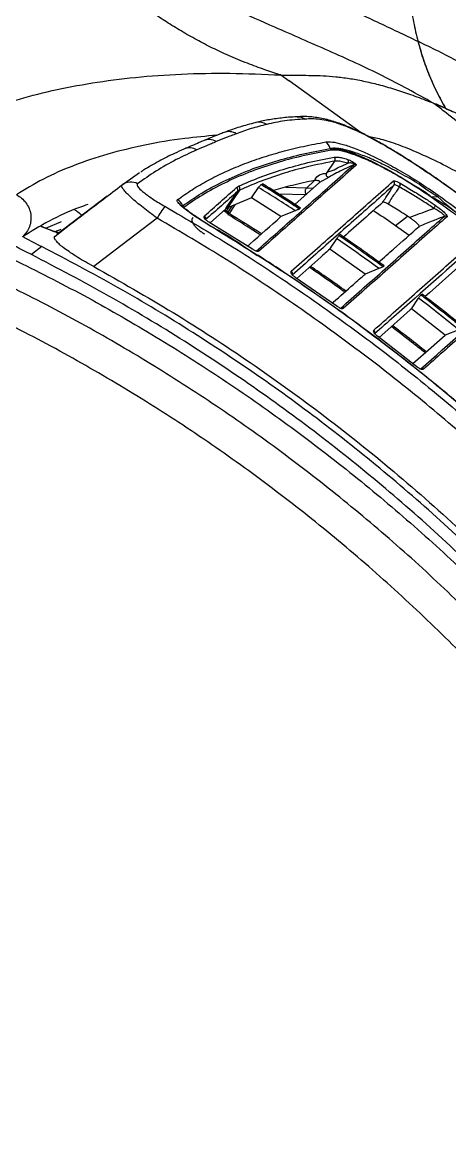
# Model space of a CAD drawing. Extents: x 939 to 1039, y 781 to 934.
# Drawn here: x 951.31 to 955.91, y 817.31 to 829.44 of the extents above; entities that cross this region are included whole.
import ezdxf

# ---------------------------------------------------------------- set-up
doc = ezdxf.new("R2010")
doc.units = 0
doc.header["$MEASUREMENT"] = 0
doc.layers.add('1', color=4, linetype='Continuous')

# ---------------------------------------------------------------- blocks, each defined once
blk = doc.blocks.new('Envoy')
at = {"layer": '1', "color": 3, "linetype": 'Continuous', "lineweight": 25}
for p, q in [((15.442, 29.703), (15.532, 29.639)), ((16.309, 29.08), (15.532, 29.639)), ((15.171, 29.19), (15.174, 29.19)), ((15.974, 28.91), (15.979, 28.91)), ((15.991, 28.892), (15.986, 28.892)), ((15.932, 28.64), (16.023, 28.774)), ((13.728, 28.517), (13.918, 28.649)), ((15.231, 28.522), (15.245, 28.527)), ((15.245, 28.527), (15.246, 28.527)), ((15.592, 28.307), (15.859, 28.543)), ((15.802, 28.559), (15.72, 28.487)), ((15.961, 28.602), (15.859, 28.543)), ((17.191, 28.533), (17.193, 28.531)), ((13.567, 28.394), (13.025, 27.98)), ((14.963, 28.488), (14.986, 28.503)), ((14.996, 28.46), (14.973, 28.446)), ((15.124, 28.376), (15.201, 28.489)), ((15.707, 28.408), (15.422, 28.416)), ((15.494, 28.491), (15.72, 28.487)), ((15.72, 28.487), (15.79, 28.482)), ((17.063, 28.389), (17.132, 28.391)), ((14.867, 28.269), (14.844, 28.254)), ((14.856, 28.234), (14.883, 28.276)), ((15.124, 28.376), (14.867, 28.269)), ((14.913, 28.288), (14.869, 28.222)), ((14.945, 28.301), (14.883, 28.208)), ((15.442, 28.175), (15.124, 28.376)), ((15.653, 28.267), (15.644, 28.259)), ((14.844, 28.254), (14.678, 28.108)), ((14.849, 28.221), (14.823, 28.236)), ((14.836, 28.247), (14.856, 28.234)), ((14.876, 28.194), (14.875, 28.194)), ((15.596, 28.237), (15.442, 28.175)), ((16.678, 28.08), (16.806, 28.18)), ((12.907, 28.049), (13.074, 28.123)), ((13.006, 27.965), (13.177, 28.096)), ((15.137, 27.823), (14.664, 28.116)), ((16.678, 28.08), (16.825, 27.974)), ((15.969, 27.823), (16.045, 27.936)), ((16.071, 27.972), (16.08, 27.98)), ((12.861, 27.852), (12.751, 27.764)), ((15.172, 27.804), (15.175, 27.805)), ((16.35, 27.554), (15.969, 27.823)), ((16.5, 27.614), (16.35, 27.554)), ((16.556, 27.643), (16.547, 27.635)), ((16.046, 27.207), (15.597, 27.519)), ((16.851, 27.181), (16.927, 27.295)), ((16.953, 27.331), (16.962, 27.339)), ((16.08, 27.187), (16.084, 27.187)), ((17.214, 26.897), (16.851, 27.181)), ((17.36, 26.954), (17.214, 26.897)), ((16.909, 26.554), (16.484, 26.884)), ((16.945, 26.531), (16.947, 26.531))]:
    blk.add_line(p, q, dxfattribs=at)
at = {"layer": '1', "color": 3, "linetype": 'Continuous', "lineweight": 25, "flags": 128}
for points in [[(14.844, 28.254), (14.853, 28.268), (14.973, 28.446)], [(14.996, 28.46), (14.874, 28.28), (14.867, 28.269)], [(14.106, 28.158), (13.638, 27.8), (13.423, 27.635)], [(14.664, 28.115), (14.664, 28.115), (14.664, 28.116), (14.665, 28.116), (14.665, 28.116), (14.664, 28.116), (14.664, 28.116), (14.664, 28.116), (14.664, 28.116)], [(14.704, 28.06), (14.704, 28.06), (14.704, 28.06), (14.704, 28.06), (14.704, 28.06), (14.704, 28.06), (14.704, 28.06), (14.703, 28.059), (14.703, 28.059)], [(15.137, 27.821), (15.137, 27.822), (15.137, 27.822), (15.137, 27.823), (15.137, 27.823), (15.137, 27.823), (15.137, 27.823), (15.137, 27.823), (15.137, 27.823)], [(17.442, 27.705), (17.253, 27.538), (17.045, 27.353), (16.998, 27.311)], [(15.597, 27.518), (15.598, 27.519), (15.598, 27.519), (15.598, 27.519), (15.598, 27.52), (15.598, 27.52), (15.598, 27.52), (15.598, 27.52), (15.597, 27.519)], [(16.046, 27.206), (16.046, 27.206), (16.046, 27.207), (16.046, 27.207), (16.046, 27.207), (16.046, 27.207), (16.046, 27.207), (16.046, 27.207), (16.046, 27.207)], [(16.851, 27.181), (16.836, 27.168), (16.628, 26.983), (16.501, 26.871)], [(16.484, 26.883), (16.484, 26.884), (16.484, 26.884), (16.484, 26.884), (16.484, 26.885), (16.484, 26.885), (16.484, 26.885), (16.484, 26.885), (16.484, 26.884)], [(16.865, 26.588), (17.062, 26.762), (17.214, 26.897)], [(16.909, 26.553), (16.909, 26.553), (16.909, 26.554), (16.909, 26.554), (16.91, 26.554), (16.91, 26.554), (16.909, 26.554), (16.909, 26.554), (16.909, 26.554)]]:
    blk.add_lwpolyline(points, dxfattribs=at)
at = {"layer": '1', "color": 3, "linetype": 'Continuous', "lineweight": 25}
for centre, radius, start, end in [((15.208, 29.044), 0.15, 57.2084, 102.9946), ((14.666, 28.854), 0.152, 58.723, 112.8136), ((14.881, 28.94), 0.152, 58.2175, 110.7474), ((14.456, 28.764), 0.152, 59.0453, 114.0196), ((15.857, 28.882), 0.12, 13.424, 55.3382), ((16.003, 28.917), 0.0305, 193.4059, 235.0756), ((16.008, 28.917), 0.0304, 193.2053, 234.8711), ((15.997, 28.791), 0.0307, 326.6758, 54.8407), ((16.139, 28.77), 0.0316, 325.8286, 44.5687), ((15.954, 28.627), 0.0256, 150.0214, 286.4876), ((16.238, 28.706), 0.0298, 55.8418, 111.5786), ((13.821, 28.394), 0.154, 60.7481, 127.1235), ((16.639, 28.535), 0.03, 326.9487, 55.3109), ((16.688, 28.525), 0.0414, 315.33, 13.4603), ((14.948, 28.462), 0.0301, 326.6652, 59.0284), ((14.97, 28.477), 0.0304, 326.738, 58.0131), ((17.08, 28.379), 0.0189, 149.7909, 162.5316), ((17.064, 28.432), 0.0796, 329.2949, 341.1571), ((14.918, 27.728), 0.918, 142.5328, 152.0467), ((14.266, 28.254), 0.12, 17.7155, 59.7835), ((14.41, 28.3), 0.0306, 197.7039, 239.5078), ((17.01, 28.331), 0.105, 320.4702, 340.2539), ((14.601, 28.156), 0.0301, 326.6742, 59.4458), ((14.925, 28.189), 0.0827, 146.8012, 157.8034), ((14.886, 28.211), 0.02, 146.4131, 219.0225), ((14.892, 28.23), 0.024, 199.8805, 248.0391), ((14.886, 28.211), 0.02, 219.0225, 238.4728), ((14.931, 28.173), 0.0589, 144.5423, 160.0061), ((17.217, 28.15), 0.0298, 52.9463, 111.2195), ((15.189, 27.777), 0.0298, 56.9612, 111.5784), ((15.538, 27.56), 0.03, 326.9638, 56.4156), ((16.098, 27.159), 0.0298, 53.953, 111.2148), ((16.427, 26.926), 0.03, 327.173, 53.4192), ((16.96, 26.503), 0.0299, 50.9728, 110.9494)]:
    blk.add_arc(centre, radius, start, end, dxfattribs=at)
for centre, major_axis, ratio, start_param, end_param in [((4.01, 10.497), (19.37, -8.654), 0.998732, 1.412595, 1.434667), ((3.823, 10.221), (20.371, -5.697), 0.998064, 1.273235, 1.292704), ((4.017, 10.489), (19.46, -8.455), 0.99874, 1.351033, 1.37735), ((3.819, 10.226), (20.347, -5.775), 0.998059, 1.22468, 1.246765), ((4.024, 10.48), (19.549, -8.254), 0.998747, 1.290115, 1.316086), ((3.814, 10.232), (20.323, -5.853), 0.998054, 1.176862, 1.198655)]:
    blk.add_ellipse(centre, major_axis=major_axis, ratio=ratio, start_param=start_param, end_param=end_param, dxfattribs=at)
for points, knots in [([(15.442, 29.703), (15.384, 29.722), (15.262, 29.76), (15.074, 29.83), (14.886, 29.908), (14.704, 29.993), (14.533, 30.082), (14.367, 30.176), (14.209, 30.273), (14.064, 30.371), (13.931, 30.469), (13.81, 30.564), (13.702, 30.656), (13.605, 30.745), (13.494, 30.853), (13.374, 30.982), (13.246, 31.138), (13.132, 31.298), (13.031, 31.462), (12.947, 31.625), (12.88, 31.783), (12.828, 31.936), (12.795, 32.059), (12.775, 32.151), (12.764, 32.212), (12.754, 32.274), (12.746, 32.336), (12.74, 32.399), (12.736, 32.463), (12.733, 32.528), (12.733, 32.572), (12.733, 32.594)], [0, 0, 0, 0, 0.044088, 0.092436, 0.14505, 0.191037, 0.23721, 0.283477, 0.327951, 0.369819, 0.409037, 0.445584, 0.479459, 0.510673, 0.53925, 0.589301, 0.63556, 0.681464, 0.727536, 0.770738, 0.809598, 0.846973, 0.882996, 0.897549, 0.911965, 0.926254, 0.940421, 0.955189, 0.96987, 0.98484, 1, 1, 1, 1]), ([(13.652, 31.958), (13.723, 31.897), (13.865, 31.775), (14.1, 31.597), (14.347, 31.424), (14.605, 31.256), (14.875, 31.092), (15.202, 30.906), (15.588, 30.702), (16.032, 30.485), (16.479, 30.277), (16.773, 30.137), (16.919, 30.067)], [0, 0, 0, 0, 0.082787, 0.165188, 0.247754, 0.329571, 0.412269, 0.496236, 0.621823, 0.748017, 0.874644, 1, 1, 1, 1]), ([(21.165, 30.269), (21.004, 30.286), (20.681, 30.319), (20.2, 30.382), (19.718, 30.454), (19.24, 30.536), (18.769, 30.628), (18.304, 30.733), (17.846, 30.851), (17.395, 30.984), (16.954, 31.135), (16.523, 31.304), (16.096, 31.497), (15.82, 31.644), (15.679, 31.72)], [0, 0, 0, 0, 0.084895, 0.170029, 0.254724, 0.340698, 0.424398, 0.506838, 0.59073, 0.672748, 0.753936, 0.835594, 0.915855, 1, 1, 1, 1]), ([(17.086, 29.399), (16.905, 29.5), (16.54, 29.702), (15.961, 29.963), (15.426, 30.196), (14.946, 30.408), (14.526, 30.604), (14.12, 30.805), (13.871, 30.948), (13.747, 31.019)], [0, 0, 0, 0, 0.167414, 0.336463, 0.504186, 0.629479, 0.752841, 0.876156, 1, 1, 1, 1]), ([(16.832, 30.61), (16.838, 30.534), (16.852, 30.378), (16.894, 30.162), (16.95, 29.949), (17.023, 29.741), (17.112, 29.536), (17.181, 29.409), (17.217, 29.344)], [0, 0, 0, 0, 0.138978, 0.288205, 0.448396, 0.620128, 0.803868, 1, 1, 1, 1]), ([(16.832, 30.61), (16.981, 30.552), (17.278, 30.437), (17.72, 30.273), (18.153, 30.109), (18.576, 29.944), (18.992, 29.776), (19.261, 29.65), (19.395, 29.587)], [0, 0, 0, 0, 0.172993, 0.344746, 0.5109, 0.676207, 0.838707, 1, 1, 1, 1]), ([(16.919, 30.067), (16.937, 30.004), (16.974, 29.874), (17.043, 29.693), (17.124, 29.514), (17.186, 29.402), (17.217, 29.344)], [0, 0, 0, 0, 0.22814, 0.470551, 0.727707, 1, 1, 1, 1]), ([(17.782, 29.605), (17.642, 29.687), (17.362, 29.851), (17.067, 29.995), (16.919, 30.067)], [0, 0, 0, 0, 0.499937, 1, 1, 1, 1]), ([(11.319, 28.81), (11.404, 28.871), (11.573, 28.994), (11.868, 29.159), (12.2, 29.305), (12.567, 29.432), (12.969, 29.538), (13.403, 29.621), (13.869, 29.682), (14.365, 29.717), (14.887, 29.727), (15.257, 29.711), (15.442, 29.703)], [0, 0, 0, 0, 0.099014, 0.19849, 0.298093, 0.397836, 0.497718, 0.597778, 0.69801, 0.798535, 0.89918, 1, 1, 1, 1]), ([(15.442, 29.703), (15.476, 29.702), (15.542, 29.699), (15.652, 29.7), (15.769, 29.699), (15.894, 29.696), (16.029, 29.686), (16.175, 29.668), (16.329, 29.64), (16.494, 29.601), (16.665, 29.552), (16.843, 29.493), (17.026, 29.425), (17.153, 29.371), (17.217, 29.344)], [0, 0, 0, 0, 0.098579, 0.191714, 0.280506, 0.366887, 0.450276, 0.530464, 0.609542, 0.68737, 0.765602, 0.841169, 0.919177, 1, 1, 1, 1]), ([(17.217, 29.344), (17.195, 29.354), (17.151, 29.373), (17.108, 29.391), (17.086, 29.399)], [0, 0, 0, 0, 0.5070534, 1, 1, 1, 1]), ([(17.228, 29.291), (17.205, 29.309), (17.158, 29.345), (17.111, 29.381), (17.086, 29.399)], [0, 0, 0, 0, 0.482477, 1, 1, 1, 1]), ([(15.616, 29.251), (15.585, 29.25), (15.5, 29.246), (15.373, 29.23), (15.256, 29.21), (15.194, 29.195), (15.174, 29.19)], [0, 0, 0, 0, 0.192968, 0.520254, 0.847836, 1, 1, 1, 1]), ([(15.616, 29.252), (15.617, 29.252), (15.632, 29.255), (15.664, 29.248), (15.691, 29.234), (15.704, 29.227)], [0, 0, 0, 0, 0.014435, 0.507232, 1, 1, 1, 1]), ([(17.193, 28.535), (17.188, 28.538), (17.124, 28.584), (17.01, 28.661), (16.857, 28.762), (16.727, 28.845), (16.609, 28.916), (16.503, 28.978), (16.405, 29.031), (16.315, 29.078), (16.228, 29.118), (16.147, 29.153), (16.068, 29.183), (15.993, 29.208), (15.918, 29.227), (15.845, 29.242), (15.773, 29.251), (15.703, 29.255), (15.649, 29.254), (15.623, 29.252), (15.616, 29.252)], [0, 0, 0, 0, 0.006725, 0.099692, 0.173148, 0.23826, 0.296941, 0.350907, 0.401507, 0.449902, 0.496315, 0.546362, 0.59494, 0.64695, 0.702337, 0.762005, 0.826664, 0.896741, 0.972314, 1, 1, 1, 1]), ([(17.217, 29.344), (17.243, 29.333), (17.297, 29.309), (17.379, 29.271), (17.456, 29.235), (17.535, 29.196), (17.614, 29.156), (17.703, 29.109), (17.802, 29.056), (17.914, 28.993), (18.039, 28.919), (18.165, 28.842), (18.292, 28.761), (18.376, 28.705), (18.417, 28.677)], [0, 0, 0, 0, 0.062373, 0.134946, 0.202509, 0.251477, 0.328997, 0.398758, 0.470596, 0.574313, 0.676942, 0.784676, 0.893111, 1, 1, 1, 1]), ([(17.217, 29.344), (17.309, 29.303), (17.499, 29.217), (17.795, 29.062), (18.105, 28.883), (18.311, 28.747), (18.417, 28.677)], [0, 0, 0, 0, 0.225509, 0.470572, 0.728507, 1, 1, 1, 1]), ([(18.046, 28.634), (17.999, 28.67), (17.903, 28.743), (17.766, 28.854), (17.613, 28.979), (17.437, 29.126), (17.3, 29.234), (17.228, 29.291)], [0, 0, 0, 0, 0.167426, 0.340215, 0.499924, 0.732384, 1, 1, 1, 1]), ([(15.171, 29.189), (15.14, 29.181), (15.055, 29.16), (14.938, 29.123), (14.859, 29.094), (14.83, 29.083)], [0, 0, 0, 0, 0.258584, 0.723302, 1, 1, 1, 1]), ([(15.289, 29.17), (15.232, 29.155), (15.146, 29.133), (15.038, 29.098), (14.987, 29.079), (14.961, 29.069)], [0, 0, 0, 0, 0.499924, 0.749953, 1, 1, 1, 1]), ([(15.704, 29.227), (15.629, 29.222), (15.479, 29.212), (15.352, 29.184), (15.289, 29.17)], [0, 0, 0, 0, 0.499619, 1, 1, 1, 1]), ([(17.193, 28.531), (17.11, 28.589), (16.977, 28.681), (16.791, 28.802), (16.638, 28.897), (16.482, 28.987), (16.329, 29.068), (16.185, 29.134), (16.061, 29.179), (15.953, 29.209), (15.859, 29.225), (15.776, 29.23), (15.728, 29.228), (15.704, 29.227)], [0, 0, 0, 0, 0.1297427, 0.2089512, 0.2882443, 0.3672116, 0.4531469, 0.5389741, 0.6237845, 0.708751, 0.8056077, 0.9028051, 1, 1, 1, 1]), ([(14.752, 29.053), (14.635, 29.042), (14.363, 29.018), (13.97, 28.95), (13.569, 28.853), (13.204, 28.73), (12.871, 28.584), (12.683, 28.468), (12.588, 28.41)], [0, 0, 0, 0, 0.128811, 0.301168, 0.474495, 0.648763, 0.823961, 1, 1, 1, 1]), ([(14.607, 28.994), (14.592, 28.987), (14.521, 28.957), (14.451, 28.927), (14.396, 28.903)], [0, 0, 0, 0, 0.218787, 1, 1, 1, 1]), ([(14.827, 29.082), (14.811, 29.076), (14.737, 29.048), (14.664, 29.017), (14.608, 28.994)], [0, 0, 0, 0, 0.218904, 1, 1, 1, 1]), ([(14.961, 29.069), (14.942, 29.062), (14.906, 29.048), (14.834, 29.02), (14.781, 28.998), (14.745, 28.984)], [0, 0, 0, 0, 0.250889, 0.501778, 1, 1, 1, 1]), ([(18.179, 28.106), (18.092, 28.172), (17.917, 28.305), (17.649, 28.481), (17.384, 28.636), (17.129, 28.769), (16.891, 28.878), (16.714, 28.948), (16.588, 28.99), (16.503, 29.014), (16.439, 29.029), (16.409, 29.033), (16.399, 29.034)], [0, 0, 0, 0, 0.129091, 0.258359, 0.38771, 0.517048, 0.646276, 0.775336, 0.839867, 0.904367, 0.968866, 1, 1, 1, 1]), ([(14.534, 28.894), (14.459, 28.86), (14.304, 28.789), (14.09, 28.667), (13.961, 28.575), (13.896, 28.529)], [0, 0, 0, 0, 0.318242, 0.659059, 1, 1, 1, 1]), ([(14.395, 28.901), (14.361, 28.887), (14.27, 28.847), (14.123, 28.771), (14.002, 28.704), (13.94, 28.663), (13.929, 28.656)], [0, 0, 0, 0, 0.207156, 0.556356, 0.925374, 1, 1, 1, 1]), ([(14.327, 28.358), (14.378, 28.394), (14.481, 28.467), (14.651, 28.565), (14.833, 28.656), (15.027, 28.738), (15.234, 28.813), (15.452, 28.878), (15.682, 28.935), (15.844, 28.965), (15.925, 28.98)], [0, 0, 0, 0, 0.124681, 0.249363, 0.374172, 0.498981, 0.624156, 0.749362, 0.874666, 1, 1, 1, 1]), ([(14.381, 28.291), (14.446, 28.336), (14.582, 28.431), (14.816, 28.556), (15.01, 28.641), (15.208, 28.717), (15.405, 28.781), (15.681, 28.855), (15.876, 28.891), (15.974, 28.91)], [0, 0, 0, 0, 0.1583141, 0.3285963, 0.4988786, 0.5385156, 0.6970701, 0.848535, 1, 1, 1, 1]), ([(15.986, 28.892), (15.889, 28.873), (15.694, 28.837), (15.418, 28.764), (15.221, 28.699), (15.023, 28.624), (14.829, 28.539), (14.596, 28.414), (14.46, 28.319), (14.394, 28.274)], [0, 0, 0, 0, 0.151465, 0.302931, 0.461485, 0.501122, 0.671404, 0.841686, 1, 1, 1, 1]), ([(14.745, 28.984), (14.728, 28.976), (14.692, 28.961), (14.622, 28.931), (14.569, 28.909), (14.534, 28.894)], [0, 0, 0, 0, 0.2502112, 0.5004219, 1, 1, 1, 1]), ([(15.925, 28.98), (15.948, 28.982), (15.993, 28.984), (16.096, 28.961), (16.223, 28.919), (16.373, 28.857), (16.542, 28.774), (16.731, 28.67), (16.932, 28.548), (17.07, 28.453), (17.139, 28.406)], [0, 0, 0, 0, 0.118831, 0.237689, 0.357245, 0.476833, 0.603394, 0.729974, 0.864991, 1, 1, 1, 1]), ([(17.132, 28.391), (17.132, 28.391), (17.06, 28.428), (16.934, 28.53), (16.736, 28.639), (16.555, 28.735), (16.393, 28.809), (16.252, 28.863), (16.135, 28.898), (16.041, 28.915), (15.999, 28.912), (15.979, 28.91)], [0, 0, 0, 0, 0.000001, 0.138143, 0.276295, 0.404752, 0.533195, 0.653336, 0.773451, 0.886736, 1, 1, 1, 1]), ([(15.979, 28.91), (15.994, 28.911), (16.026, 28.912), (16.103, 28.898), (16.21, 28.865), (16.353, 28.806), (16.515, 28.726), (16.693, 28.63), (16.873, 28.511), (17.01, 28.442), (17.063, 28.389), (17.063, 28.389)], [0, 0, 0, 0, 0.093755, 0.187518, 0.321528, 0.455572, 0.591796, 0.728042, 0.864019, 0.999998, 1, 1, 1, 1]), ([(17.062, 28.385), (17, 28.427), (16.877, 28.51), (16.694, 28.621), (16.519, 28.717), (16.358, 28.794), (16.218, 28.85), (16.113, 28.882), (16.037, 28.895), (16.006, 28.893), (15.991, 28.892)], [0, 0, 0, 0, 0.136438, 0.272874, 0.409244, 0.545593, 0.679397, 0.813169, 0.906587, 1, 1, 1, 1]), ([(14.986, 28.503), (15.062, 28.536), (15.215, 28.602), (15.465, 28.686), (15.73, 28.76), (15.92, 28.797), (16.015, 28.816)], [0, 0, 0, 0, 0.249775, 0.499641, 0.749776, 1, 1, 1, 1]), ([(16.023, 28.774), (16.023, 28.774), (16.023, 28.774), (15.694, 28.709), (15.485, 28.646), (15.221, 28.559), (15.071, 28.493), (14.996, 28.46)], [0, 0, 0, 0, 0.000001, 0.250135, 0.500357, 0.750134, 1, 1, 1, 1]), ([(15.932, 28.64), (15.932, 28.64), (15.932, 28.66), (15.997, 28.666), (16.07, 28.711), (16.133, 28.738), (16.165, 28.752)], [0, 0, 0, 0, 0.000007, 0.34952, 0.671066, 1, 1, 1, 1]), ([(16.015, 28.816), (16.028, 28.817), (16.052, 28.819), (16.102, 28.81), (16.141, 28.798), (16.161, 28.792)], [0, 0, 0, 0, 0.37535, 0.685254, 1, 1, 1, 1]), ([(16.165, 28.752), (16.12, 28.762), (16.049, 28.779), (16.061, 28.774), (16.023, 28.774), (16.023, 28.774)], [0, 0, 0, 0, 0.62434, 0.999992, 1, 1, 1, 1]), ([(16.161, 28.792), (16.171, 28.788), (16.185, 28.783), (16.209, 28.77), (16.225, 28.761), (16.238, 28.752), (16.247, 28.745), (16.253, 28.739), (16.257, 28.733), (16.256, 28.731), (16.255, 28.73)], [0, 0, 0, 0, 0.295462, 0.438959, 0.553691, 0.635603, 0.718038, 0.78939, 0.880632, 1, 1, 1, 1]), ([(16.227, 28.733), (16.229, 28.735), (16.233, 28.737), (16.234, 28.74), (16.233, 28.742), (16.232, 28.744), (16.23, 28.746), (16.226, 28.748), (16.219, 28.75), (16.207, 28.752), (16.192, 28.754), (16.177, 28.753), (16.168, 28.752), (16.165, 28.752)], [0, 0, 0, 0, 0.123375, 0.20186, 0.231767, 0.252442, 0.279117, 0.308668, 0.374753, 0.486701, 0.645365, 0.867184, 1, 1, 1, 1]), ([(15.178, 27.805), (15.314, 27.925), (15.587, 28.167), (15.937, 28.476), (16.15, 28.665), (16.227, 28.733)], [0, 0, 0, 0, 0.388899, 0.777798, 1, 1, 1, 1]), ([(16.255, 28.73), (16.178, 28.662), (15.964, 28.473), (15.614, 28.164), (15.341, 27.923), (15.205, 27.802)], [0, 0, 0, 0, 0.2222025, 0.6111011, 1, 1, 1, 1]), ([(15.803, 28.564), (15.825, 28.602), (15.847, 28.64), (15.932, 28.64), (15.932, 28.64)], [0, 0, 0, 0, 0.999991, 1, 1, 1, 1]), ([(16.227, 28.733), (16.216, 28.728), (16.173, 28.708), (16.102, 28.675), (16.018, 28.634), (15.98, 28.613), (15.961, 28.602)], [0, 0, 0, 0, 0.104068, 0.395087, 0.69151, 1, 1, 1, 1]), ([(13.177, 28.096), (13.227, 28.134), (13.411, 28.275), (13.595, 28.415), (13.728, 28.517)], [0, 0, 0, 0, 0.275224, 1, 1, 1, 1]), ([(14.106, 28.158), (14.08, 28.177), (14.028, 28.215), (13.954, 28.273), (13.886, 28.328), (13.828, 28.379), (13.782, 28.423), (13.749, 28.459), (13.73, 28.486), (13.721, 28.507), (13.725, 28.514), (13.728, 28.517)], [0, 0, 0, 0, 0.1160619, 0.2320954, 0.3504471, 0.4687636, 0.5792255, 0.6896698, 0.791123, 0.8925791, 1, 1, 1, 1]), ([(13.896, 28.529), (13.894, 28.525), (13.886, 28.516), (13.904, 28.485), (13.954, 28.44), (14.014, 28.396), (14.085, 28.347), (14.147, 28.311), (14.189, 28.286)], [0, 0, 0, 0, 0.1065458, 0.3061187, 0.5243157, 0.6435156, 0.7627938, 1, 1, 1, 1]), ([(15.201, 28.489), (15.204, 28.492), (15.209, 28.5), (15.217, 28.51), (15.224, 28.517), (15.228, 28.521), (15.23, 28.522), (15.231, 28.522)], [0, 0, 0, 0, 0.2236305, 0.4472214, 0.6716181, 0.8968168, 1, 1, 1, 1]), ([(15.231, 28.522), (15.253, 28.508), (15.366, 28.438), (15.504, 28.35), (15.618, 28.275), (15.644, 28.259)], [0, 0, 0, 0, 0.163026, 0.815148, 1, 1, 1, 1]), ([(15.656, 28.266), (15.622, 28.288), (15.485, 28.377), (15.347, 28.464), (15.243, 28.529)], [0, 0, 0, 0, 0.249978, 1, 1, 1, 1]), ([(15.653, 28.267), (15.631, 28.281), (15.519, 28.354), (15.383, 28.441), (15.269, 28.513), (15.245, 28.527)], [0, 0, 0, 0, 0.1649732, 0.8248752, 1, 1, 1, 1]), ([(15.803, 28.564), (15.723, 28.548), (15.57, 28.516), (15.429, 28.474), (15.361, 28.455)], [0, 0, 0, 0, 0.520435, 1, 1, 1, 1]), ([(15.554, 27.585), (15.63, 27.652), (15.852, 27.848), (16.22, 28.173), (16.511, 28.431), (16.656, 28.559)], [0, 0, 0, 0, 0.2060804, 0.6030403, 1, 1, 1, 1]), ([(16.664, 28.518), (16.519, 28.389), (16.228, 28.132), (15.861, 27.807), (15.639, 27.611), (15.563, 27.543)], [0, 0, 0, 0, 0.39696, 0.79392, 1, 1, 1, 1]), ([(15.859, 28.543), (15.86, 28.544), (15.863, 28.547), (15.862, 28.551), (15.86, 28.554), (15.858, 28.555), (15.857, 28.556), (15.855, 28.557), (15.853, 28.559), (15.849, 28.561), (15.837, 28.564), (15.821, 28.567), (15.81, 28.565), (15.803, 28.564)], [0, 0, 0, 0, 0.18101, 0.249839, 0.276921, 0.288272, 0.29973, 0.309846, 0.320908, 0.339524, 0.394755, 0.621263, 1, 1, 1, 1]), ([(16.541, 28.329), (16.563, 28.363), (16.604, 28.426), (16.645, 28.488), (16.664, 28.518)], [0, 0, 0, 0, 0.524507, 1, 1, 1, 1]), ([(16.656, 28.559), (16.659, 28.56), (16.666, 28.562), (16.69, 28.554), (16.713, 28.543), (16.726, 28.535), (16.728, 28.534)], [0, 0, 0, 0, 0.31783, 0.635798, 0.952767, 1, 1, 1, 1]), ([(16.717, 28.496), (16.716, 28.497), (16.706, 28.503), (16.689, 28.512), (16.671, 28.519), (16.666, 28.519), (16.664, 28.518)], [0, 0, 0, 0, 0.047057, 0.363374, 0.681536, 1, 1, 1, 1]), ([(16.728, 28.534), (16.775, 28.507), (16.867, 28.454), (16.996, 28.372), (17.076, 28.318), (17.109, 28.295)], [0, 0, 0, 0, 0.379401, 0.741939, 1, 1, 1, 1]), ([(24.413, 19.656), (24.396, 19.697), (24.313, 19.894), (24.154, 20.241), (23.935, 20.697), (23.705, 21.148), (23.465, 21.591), (23.216, 22.026), (22.956, 22.455), (22.686, 22.878), (22.405, 23.295), (22.115, 23.704), (21.815, 24.107), (21.505, 24.502), (21.186, 24.889), (20.859, 25.267), (20.524, 25.636), (20.179, 25.999), (19.823, 26.354), (19.459, 26.702), (19.086, 27.041), (18.704, 27.372), (18.314, 27.694), (17.916, 28.006), (17.543, 28.287), (17.298, 28.459), (17.192, 28.534)], [0, 0, 0, 0, 0.011492, 0.055198, 0.098926, 0.142568, 0.186041, 0.229271, 0.272437, 0.315786, 0.359065, 0.402315, 0.445576, 0.488875, 0.532234, 0.575133, 0.618127, 0.661297, 0.704618, 0.748067, 0.791615, 0.835235, 0.878898, 0.922576, 0.966231, 1, 1, 1, 1]), ([(24.411, 19.657), (24.297, 19.915), (24.068, 20.431), (23.685, 21.187), (23.275, 21.928), (22.829, 22.658), (22.35, 23.377), (21.835, 24.082), (21.292, 24.765), (20.741, 25.401), (20.186, 25.993), (19.631, 26.542), (19.054, 27.072), (18.454, 27.581), (17.835, 28.072), (17.407, 28.378), (17.193, 28.531)], [0, 0, 0, 0, 0.073061, 0.146185, 0.219308, 0.292368, 0.367557, 0.442815, 0.518073, 0.593262, 0.660587, 0.727938, 0.795264, 0.863501, 0.931763, 1, 1, 1, 1]), ([(12.588, 28.41), (12.608, 28.399), (12.647, 28.376), (12.694, 28.325), (12.727, 28.265), (12.745, 28.199), (12.747, 28.131), (12.732, 28.065), (12.701, 28.004), (12.67, 27.972), (12.654, 27.956)], [0, 0, 0, 0, 0.1249985, 0.2500022, 0.375, 0.4999984, 0.6249975, 0.7499969, 0.8749981, 1, 1, 1, 1]), ([(14.617, 28.182), (14.674, 28.233), (14.79, 28.335), (14.906, 28.437), (14.963, 28.488)], [0, 0, 0, 0, 0.4999999, 1, 1, 1, 1]), ([(14.973, 28.446), (14.915, 28.395), (14.8, 28.293), (14.684, 28.19), (14.626, 28.139)], [0, 0, 0, 0, 0.5, 1, 1, 1, 1]), ([(15.72, 28.487), (15.717, 28.485), (15.712, 28.479), (15.706, 28.469), (15.703, 28.458), (15.703, 28.446), (15.704, 28.435), (15.708, 28.424), (15.713, 28.419), (15.715, 28.416)], [0, 0, 0, 0, 0.143529, 0.287046, 0.430577, 0.574109, 0.717637, 0.861166, 1, 1, 1, 1]), ([(16.687, 28.449), (16.687, 28.449), (16.687, 28.441), (16.641, 28.391), (16.618, 28.345), (16.6, 28.308)], [0, 0, 0, 0, 0.000009, 0.20463, 1, 1, 1, 1]), ([(16.717, 28.496), (16.709, 28.479), (16.7, 28.462), (16.687, 28.449), (16.687, 28.449)], [0, 0, 0, 0, 0.9999404, 1, 1, 1, 1]), ([(17.091, 28.264), (17.052, 28.29), (16.974, 28.343), (16.848, 28.421), (16.764, 28.469), (16.717, 28.496)], [0, 0, 0, 0, 0.308224, 0.619996, 1, 1, 1, 1]), ([(17.063, 28.389), (17.063, 28.389), (17.309, 28.266), (17.722, 27.894), (18.38, 27.403), (19.003, 26.862), (19.608, 26.304), (20.189, 25.719), (20.747, 25.111), (21.281, 24.482), (21.825, 23.784), (22.375, 23.014), (22.913, 22.165), (23.435, 21.296), (23.816, 20.385), (24.284, 19.814), (24.284, 19.479), (24.284, 19.479)], [0, 0, 0, 0, 0, 0.070883, 0.141825, 0.212766, 0.283648, 0.354542, 0.425497, 0.496451, 0.567344, 0.653765, 0.740348, 0.826987, 0.913575, 1, 1, 1, 1, 1]), ([(24.3, 19.547), (24.3, 19.547), (24.3, 19.877), (23.834, 20.437), (23.457, 21.333), (22.941, 22.187), (22.412, 23.022), (21.87, 23.783), (21.33, 24.477), (20.799, 25.106), (20.243, 25.713), (19.664, 26.298), (19.064, 26.861), (18.437, 27.392), (17.811, 27.926), (17.326, 28.197), (17.132, 28.391), (17.132, 28.391)], [0, 0, 0, 0, 0, 0.085737, 0.171625, 0.257558, 0.343437, 0.429167, 0.50049, 0.571873, 0.643256, 0.71458, 0.785905, 0.857288, 0.928672, 1, 1, 1, 1, 1]), ([(17.139, 28.406), (17.361, 28.246), (17.805, 27.927), (18.447, 27.414), (19.072, 26.877), (19.675, 26.315), (20.255, 25.73), (20.811, 25.122), (21.343, 24.492), (21.85, 23.841), (22.33, 23.172), (22.781, 22.487), (23.207, 21.781), (23.606, 21.056), (23.979, 20.312), (24.203, 19.805), (24.315, 19.552)], [0, 0, 0, 0, 0.071117, 0.142234, 0.213812, 0.285389, 0.356511, 0.427632, 0.499232, 0.570832, 0.641816, 0.71283, 0.783815, 0.855866, 0.927948, 1, 1, 1, 1]), ([(13.358, 28.304), (13.328, 28.294), (13.176, 28.243), (12.936, 28.13), (12.748, 28.014), (12.654, 27.956)], [0, 0, 0, 0, 0.10814, 0.552984, 1, 1, 1, 1]), ([(14.189, 28.286), (14.433, 28.143), (14.922, 27.856), (15.632, 27.388), (16.325, 26.894), (17.003, 26.366), (17.665, 25.804), (18.309, 25.21), (18.927, 24.589), (19.513, 23.949), (20.067, 23.291), (20.588, 22.618), (21.081, 21.924), (21.549, 21.204), (21.991, 20.458), (22.405, 19.687), (22.787, 18.899), (23.125, 18.116), (23.426, 17.341), (23.597, 16.829), (23.682, 16.573)], [0, 0, 0, 0, 0.055117, 0.110282, 0.165446, 0.220563, 0.277281, 0.334051, 0.390822, 0.44754, 0.502626, 0.557759, 0.612892, 0.667978, 0.724669, 0.781412, 0.838155, 0.894846, 0.947382, 1, 1, 1, 1]), ([(14.703, 28.059), (14.672, 28.077), (14.612, 28.114), (14.532, 28.166), (14.465, 28.213), (14.402, 28.26), (14.348, 28.307), (14.319, 28.343), (14.324, 28.354), (14.327, 28.358)], [0, 0, 0, 0, 0.155942, 0.31184, 0.430146, 0.548304, 0.725676, 0.874614, 1, 1, 1, 1]), ([(14.704, 28.06), (14.699, 28.063), (14.671, 28.08), (14.619, 28.112), (14.554, 28.155), (14.496, 28.194), (14.45, 28.228), (14.414, 28.256), (14.389, 28.277), (14.376, 28.29), (14.371, 28.297), (14.371, 28.296), (14.372, 28.295)], [0, 0, 0, 0, 0.032307, 0.188049, 0.352874, 0.495299, 0.624595, 0.738957, 0.837708, 0.919512, 0.98726, 1, 1, 1, 1]), ([(15.653, 28.267), (15.653, 28.267), (15.654, 28.267), (15.653, 28.267), (15.653, 28.267)], [0, 0, 0, 0, 0.432401, 1, 1, 1, 1]), ([(16.541, 28.329), (16.472, 28.269), (16.331, 28.144), (16.19, 28.019), (16.117, 27.954)], [0, 0, 0, 0, 0.485569, 1, 1, 1, 1]), ([(16.6, 28.308), (16.591, 28.313), (16.574, 28.323), (16.554, 28.33), (16.544, 28.331), (16.541, 28.33), (16.541, 28.329)], [0, 0, 0, 0, 0.300706, 0.601347, 0.903762, 1, 1, 1, 1]), ([(16.828, 28.166), (16.8, 28.184), (16.723, 28.235), (16.648, 28.28), (16.6, 28.308)], [0, 0, 0, 0, 0.3625435, 1, 1, 1, 1]), ([(24.28, 19.478), (24.169, 19.732), (23.947, 20.239), (23.576, 20.983), (23.175, 21.716), (22.742, 22.437), (22.277, 23.143), (21.789, 23.823), (21.278, 24.477), (20.746, 25.105), (20.188, 25.713), (19.606, 26.298), (19.003, 26.858), (18.378, 27.393), (17.733, 27.905), (17.285, 28.225), (17.062, 28.385)], [0, 0, 0, 0, 0.071541, 0.143112, 0.214653, 0.287314, 0.360008, 0.432669, 0.503348, 0.574028, 0.64519, 0.716352, 0.787028, 0.857704, 0.928852, 1, 1, 1, 1]), ([(17.109, 28.295), (17.127, 28.282), (17.162, 28.258), (17.202, 28.222), (17.227, 28.196), (17.237, 28.18), (17.236, 28.176), (17.235, 28.174)], [0, 0, 0, 0, 0.2708711, 0.5157451, 0.6958131, 0.876609, 1, 1, 1, 1]), ([(13.215, 28.251), (13.227, 28.243), (13.263, 28.22), (13.29, 28.197), (13.295, 28.187), (13.295, 28.187)], [0, 0, 0, 0, 0.318011, 0.938091, 1, 1, 1, 1]), ([(23.541, 16.517), (23.456, 16.771), (23.287, 17.28), (22.99, 18.043), (22.66, 18.806), (22.293, 19.567), (21.895, 20.313), (21.462, 21.048), (20.995, 21.773), (20.493, 22.484), (19.962, 23.173), (19.407, 23.833), (18.831, 24.464), (18.234, 25.065), (17.614, 25.641), (16.965, 26.196), (16.288, 26.729), (15.581, 27.237), (14.856, 27.718), (14.356, 28.011), (14.106, 28.158)], [0, 0, 0, 0, 0.05254, 0.105163, 0.16025, 0.215385, 0.27052, 0.325608, 0.382294, 0.439032, 0.49577, 0.552457, 0.607575, 0.662741, 0.717907, 0.773025, 0.829743, 0.886512, 0.943282, 1, 1, 1, 1]), ([(14.49, 28.165), (14.485, 28.159), (14.476, 28.146), (14.481, 28.121), (14.496, 28.094), (14.517, 28.068), (14.546, 28.039), (14.582, 28.011), (14.606, 27.996), (14.617, 27.989)], [0, 0, 0, 0, 0.225949, 0.451641, 0.581401, 0.710842, 0.846867, 0.932031, 1, 1, 1, 1]), ([(14.664, 28.116), (14.66, 28.119), (14.651, 28.124), (14.637, 28.135), (14.623, 28.149), (14.61, 28.169), (14.614, 28.177), (14.617, 28.182)], [0, 0, 0, 0, 0.068538, 0.154328, 0.290978, 0.549703, 1, 1, 1, 1]), ([(14.848, 28.22), (14.849, 28.22), (14.854, 28.217), (14.861, 28.213), (14.865, 28.209), (14.867, 28.208)], [0, 0, 0, 0, 0.116632, 0.601203, 1, 1, 1, 1]), ([(14.856, 28.234), (14.858, 28.233), (14.862, 28.231), (14.867, 28.228), (14.87, 28.225), (14.87, 28.224), (14.871, 28.224)], [0, 0, 0, 0, 0.274027, 0.548057, 0.822057, 1, 1, 1, 1]), ([(15.219, 27.978), (15.215, 27.981), (15.166, 28.013), (15.052, 28.085), (14.941, 28.153), (14.876, 28.194)], [0, 0, 0, 0, 0.038194, 0.431902, 1, 1, 1, 1]), ([(15.082, 27.857), (15.091, 27.864), (15.211, 27.971), (15.331, 28.076), (15.442, 28.175)], [0, 0, 0, 0, 0.07285, 1, 1, 1, 1]), ([(15.644, 28.259), (15.643, 28.258), (15.641, 28.257), (15.634, 28.253), (15.624, 28.249), (15.611, 28.243), (15.601, 28.239), (15.596, 28.237)], [0, 0, 0, 0, 0.175659, 0.350805, 0.537782, 0.757058, 1, 1, 1, 1]), ([(16.087, 27.187), (16.238, 27.32), (16.539, 27.587), (16.912, 27.918), (17.134, 28.115), (17.206, 28.178)], [0, 0, 0, 0, 0.403662, 0.807325, 1, 1, 1, 1]), ([(17.235, 28.174), (17.163, 28.111), (16.941, 27.914), (16.568, 27.584), (16.266, 27.316), (16.115, 27.183)], [0, 0, 0, 0, 0.192675, 0.596338, 1, 1, 1, 1]), ([(16.44, 28.24), (16.451, 28.233), (16.531, 28.182), (16.61, 28.127), (16.678, 28.08)], [0, 0, 0, 0, 0.142391, 1, 1, 1, 1]), ([(16.828, 28.166), (16.901, 28.193), (16.989, 28.226), (17.076, 28.259), (17.091, 28.264)], [0, 0, 0, 0, 0.8296263, 1, 1, 1, 1]), ([(16.933, 28.069), (16.933, 28.071), (16.934, 28.075), (16.926, 28.087), (16.91, 28.103), (16.887, 28.123), (16.859, 28.145), (16.838, 28.159), (16.828, 28.166)], [0, 0, 0, 0, 0.1474736, 0.2947863, 0.4465953, 0.6172828, 0.8144849, 1, 1, 1, 1]), ([(17.206, 28.178), (17.165, 28.162), (17.074, 28.126), (16.983, 28.089), (16.933, 28.069)], [0, 0, 0, 0, 0.449632, 1, 1, 1, 1]), ([(17.206, 28.178), (17.207, 28.179), (17.208, 28.183), (17.202, 28.19), (17.192, 28.199), (17.175, 28.213), (17.139, 28.238), (17.108, 28.255), (17.091, 28.264)], [0, 0, 0, 0, 0.117455, 0.273134, 0.291787, 0.46986, 0.719156, 1, 1, 1, 1]), ([(13.045, 27.995), (13.034, 27.998), (13.003, 28.008), (12.944, 28.03), (12.888, 28.053), (12.855, 28.067), (12.848, 28.07)], [0, 0, 0, 0, 0.181514, 0.536391, 0.9035, 1, 1, 1, 1]), ([(13.049, 27.999), (13.042, 28.001), (13.024, 28.006), (12.986, 28.018), (12.935, 28.037), (12.889, 28.056), (12.86, 28.068), (12.852, 28.072)], [0, 0, 0, 0, 0.1358953, 0.3680547, 0.6227883, 0.8903795, 1, 1, 1, 1]), ([(13.069, 28.036), (13.057, 28.032), (13.035, 28.024), (13.017, 28.015), (13.009, 28.011)], [0, 0, 0, 0, 0.587474, 1, 1, 1, 1]), ([(19.297, 24.289), (19.17, 24.426), (18.916, 24.7), (18.52, 25.098), (18.115, 25.487), (17.608, 25.946), (16.994, 26.465), (16.258, 27.031), (15.497, 27.567), (14.968, 27.895), (14.703, 28.059)], [0, 0, 0, 0, 0.09401, 0.18802, 0.282312, 0.376605, 0.531648, 0.687008, 0.843335, 1, 1, 1, 1]), ([(14.704, 28.06), (14.704, 28.06), (14.874, 27.975), (15.03, 27.865), (15.185, 27.755)], [0, 0, 0, 0, 0.000005, 1, 1, 1, 1]), ([(16.498, 27.685), (16.551, 27.731), (16.696, 27.86), (16.841, 27.988), (16.933, 28.069)], [0, 0, 0, 0, 0.364554, 1, 1, 1, 1]), ([(12.662, 27.956), (12.668, 27.953), (12.731, 27.918), (12.8, 27.883), (12.861, 27.852)], [0, 0, 0, 0, 0.094184, 1, 1, 1, 1]), ([(13.423, 27.635), (13.393, 27.652), (13.333, 27.685), (13.249, 27.735), (13.172, 27.785), (13.107, 27.831), (13.056, 27.871), (13.022, 27.905), (13.002, 27.932), (12.996, 27.952), (13.002, 27.961), (13.006, 27.965)], [0, 0, 0, 0, 0.119964, 0.239878, 0.360364, 0.48077, 0.590831, 0.70085, 0.800336, 0.899832, 1, 1, 1, 1]), ([(16.045, 27.936), (16.047, 27.94), (16.052, 27.948), (16.06, 27.958), (16.066, 27.966), (16.069, 27.971), (16.07, 27.972), (16.071, 27.972)], [0, 0, 0, 0, 0.223498, 0.447002, 0.670502, 0.894005, 1, 1, 1, 1]), ([(16.071, 27.972), (16.093, 27.957), (16.202, 27.881), (16.361, 27.769), (16.497, 27.671), (16.547, 27.635)], [0, 0, 0, 0, 0.136997, 0.685015, 1, 1, 1, 1]), ([(16.556, 27.643), (16.534, 27.658), (16.426, 27.737), (16.268, 27.85), (16.13, 27.945), (16.08, 27.98)], [0, 0, 0, 0, 0.137004, 0.68504, 1, 1, 1, 1]), ([(16.445, 26.95), (16.515, 27.011), (16.736, 27.208), (17.109, 27.538), (17.412, 27.806), (17.563, 27.94)], [0, 0, 0, 0, 0.186758, 0.593379, 1, 1, 1, 1]), ([(12.751, 27.764), (12.691, 27.794), (12.626, 27.827), (12.567, 27.859), (12.563, 27.861)], [0, 0, 0, 0, 0.930721, 1, 1, 1, 1]), ([(22.986, 15.358), (22.921, 15.592), (22.791, 16.06), (22.563, 16.752), (22.31, 17.439), (22.03, 18.119), (21.723, 18.792), (21.38, 19.473), (21, 20.162), (20.578, 20.855), (20.129, 21.53), (19.648, 22.192), (19.134, 22.84), (18.588, 23.472), (18.016, 24.081), (17.399, 24.684), (16.733, 25.279), (16.019, 25.86), (15.273, 26.411), (14.496, 26.929), (13.692, 27.415), (13.138, 27.706), (12.861, 27.852)], [0, 0, 0, 0, 0.04406, 0.088136, 0.132196, 0.176825, 0.22147, 0.266099, 0.314989, 0.363922, 0.412855, 0.461745, 0.51207, 0.562442, 0.612813, 0.663138, 0.718691, 0.774275, 0.829828, 0.886541, 0.943287, 1, 1, 1, 1]), ([(15.205, 27.802), (15.201, 27.8), (15.195, 27.797), (15.177, 27.802), (15.163, 27.808), (15.149, 27.815), (15.14, 27.82), (15.137, 27.823)], [0, 0, 0, 0, 0.478202, 0.630882, 0.784871, 0.904512, 1, 1, 1, 1]), ([(15.969, 27.823), (15.936, 27.794), (15.818, 27.69), (15.699, 27.584), (15.613, 27.508)], [0, 0, 0, 0, 0.27519, 1, 1, 1, 1]), ([(17.57, 27.9), (17.267, 27.632), (16.895, 27.302), (16.522, 26.971), (16.452, 26.909)], [0, 0, 0, 0, 0.813242, 1, 1, 1, 1]), ([(12.506, 27.738), (12.76, 27.611), (13.268, 27.358), (14.007, 26.935), (14.728, 26.483), (15.428, 26), (16.107, 25.486), (16.762, 24.943), (17.393, 24.372), (17.999, 23.774), (18.578, 23.15), (19.128, 22.501), (19.65, 21.828), (20.142, 21.134), (20.604, 20.418), (21.033, 19.683), (21.43, 18.93), (21.793, 18.161), (22.123, 17.376), (22.417, 16.577), (22.678, 15.767), (22.823, 15.219), (22.895, 14.944)], [0, 0, 0, 0, 0.05, 0.1, 0.1500001, 0.2, 0.2500001, 0.3000001, 0.35, 0.4000001, 0.45, 0.5, 0.55, 0.6, 0.6500001, 0.7, 0.75, 0.7999999, 0.85, 0.9, 0.95, 1, 1, 1, 1]), ([(22.877, 15.268), (22.813, 15.502), (22.684, 15.97), (22.458, 16.663), (22.207, 17.351), (21.928, 18.031), (21.623, 18.704), (21.282, 19.385), (20.904, 20.071), (20.487, 20.76), (20.042, 21.431), (19.565, 22.09), (19.056, 22.734), (18.515, 23.363), (17.947, 23.968), (17.331, 24.572), (16.663, 25.17), (15.942, 25.757), (15.189, 26.313), (14.404, 26.835), (13.591, 27.325), (13.031, 27.618), (12.751, 27.764)], [0, 0, 0, 0, 0.04402, 0.088056, 0.132076, 0.176673, 0.221285, 0.265882, 0.314418, 0.362996, 0.411575, 0.460111, 0.510072, 0.560079, 0.610086, 0.660047, 0.716089, 0.772164, 0.828207, 0.88546, 0.942747, 1, 1, 1, 1]), ([(19.298, 24.29), (19.218, 24.377), (19.036, 24.575), (18.732, 24.889), (18.387, 25.231), (18.019, 25.577), (17.644, 25.915), (17.26, 26.243), (16.868, 26.562), (16.469, 26.871), (16.063, 27.17), (15.65, 27.457), (15.358, 27.653), (15.202, 27.751), (15.188, 27.76)], [0, 0, 0, 0, 0.066085, 0.149292, 0.242803, 0.336376, 0.429982, 0.523593, 0.617178, 0.710777, 0.804361, 0.897687, 0.990551, 1, 1, 1, 1]), ([(22.663, 14.723), (22.592, 15), (22.452, 15.552), (22.195, 16.367), (21.904, 17.171), (21.578, 17.961), (21.216, 18.736), (20.821, 19.493), (20.391, 20.233), (19.93, 20.952), (19.437, 21.65), (18.913, 22.326), (18.359, 22.977), (17.777, 23.603), (17.168, 24.202), (16.533, 24.774), (15.872, 25.317), (15.188, 25.83), (14.482, 26.312), (13.755, 26.761), (13.01, 27.18), (12.498, 27.431), (12.243, 27.556)], [0, 0, 0, 0, 0.0500232, 0.1000158, 0.1500131, 0.2000126, 0.2500096, 0.3000119, 0.3500095, 0.4000055, 0.4500034, 0.5000008, 0.5500048, 0.6000035, 0.6499993, 0.6999971, 0.7499961, 0.8000107, 0.8500245, 0.9000213, 0.9500167, 1, 1, 1, 1]), ([(13.423, 27.635), (13.71, 27.473), (14.285, 27.147), (15.116, 26.605), (15.928, 26.02), (16.714, 25.388), (17.474, 24.712), (18.15, 24.046), (18.747, 23.399), (19.273, 22.78), (19.774, 22.14), (20.252, 21.475), (20.706, 20.783), (21.135, 20.066), (21.533, 19.331), (21.88, 18.621), (22.18, 17.94), (22.44, 17.288), (22.679, 16.628), (22.818, 16.18), (22.887, 15.956)], [0, 0, 0, 0, 0.064318, 0.128678, 0.192996, 0.258873, 0.324795, 0.390672, 0.443264, 0.495903, 0.548541, 0.601134, 0.655263, 0.709442, 0.763621, 0.817751, 0.863195, 0.90864, 0.95432, 1, 1, 1, 1]), ([(15.597, 27.519), (15.594, 27.522), (15.585, 27.528), (15.573, 27.539), (15.559, 27.553), (15.548, 27.572), (15.552, 27.58), (15.554, 27.585)], [0, 0, 0, 0, 0.070637, 0.157527, 0.293195, 0.547092, 1, 1, 1, 1]), ([(16.131, 27.36), (16.126, 27.364), (16.078, 27.398), (15.951, 27.488), (15.828, 27.573), (15.748, 27.628)], [0, 0, 0, 0, 0.038432, 0.38071, 1, 1, 1, 1]), ([(15.997, 27.241), (16, 27.245), (16.076, 27.312), (16.194, 27.416), (16.308, 27.517), (16.35, 27.554)], [0, 0, 0, 0, 0.030483, 0.642471, 1, 1, 1, 1]), ([(16.547, 27.635), (16.546, 27.634), (16.544, 27.633), (16.536, 27.629), (16.526, 27.625), (16.514, 27.619), (16.505, 27.616), (16.5, 27.614)], [0, 0, 0, 0, 0.181742, 0.363069, 0.555143, 0.775648, 1, 1, 1, 1]), ([(16.95, 26.531), (17.257, 26.804), (17.631, 27.135), (18.004, 27.466), (18.07, 27.525)], [0, 0, 0, 0, 0.82205, 1, 1, 1, 1]), ([(18.1, 27.52), (18.097, 27.517), (18.083, 27.505), (18.025, 27.454), (17.794, 27.249), (17.434, 26.93), (17.118, 26.65), (16.979, 26.527)], [0, 0, 0, 0, 0.007389, 0.036946, 0.155172, 0.628077, 1, 1, 1, 1]), ([(22.345, 14.448), (22.277, 14.726), (22.142, 15.282), (21.891, 16.102), (21.606, 16.911), (21.283, 17.705), (20.925, 18.484), (20.532, 19.246), (20.104, 19.989), (19.643, 20.712), (19.149, 21.414), (18.624, 22.091), (18.068, 22.744), (17.483, 23.372), (16.87, 23.972), (16.231, 24.543), (15.566, 25.084), (14.877, 25.595), (14.165, 26.074), (13.432, 26.519), (12.681, 26.932), (12.166, 27.179), (11.908, 27.302)], [0, 0, 0, 0, 0.050079, 0.100032, 0.150037, 0.200047, 0.250035, 0.300008, 0.349998, 0.400035, 0.450039, 0.500025, 0.550002, 0.599992, 0.65006, 0.700049, 0.75002, 0.800027, 0.850045, 0.900058, 0.95, 1, 1, 1, 1]), ([(16.927, 27.295), (16.929, 27.299), (16.934, 27.306), (16.942, 27.317), (16.948, 27.325), (16.951, 27.33), (16.952, 27.331), (16.953, 27.331)], [0, 0, 0, 0, 0.223574, 0.447159, 0.670503, 0.893368, 1, 1, 1, 1]), ([(16.953, 27.331), (16.974, 27.315), (17.079, 27.234), (17.231, 27.115), (17.359, 27.011), (17.405, 26.975)], [0, 0, 0, 0, 0.1388281, 0.6941594, 1, 1, 1, 1]), ([(17.414, 26.983), (17.393, 26.999), (17.29, 27.083), (17.139, 27.202), (17.008, 27.303), (16.962, 27.339)], [0, 0, 0, 0, 0.138831, 0.694175, 1, 1, 1, 1]), ([(16.115, 27.183), (16.11, 27.181), (16.104, 27.178), (16.084, 27.184), (16.071, 27.191), (16.057, 27.199), (16.049, 27.205), (16.046, 27.207)], [0, 0, 0, 0, 0.505801, 0.653026, 0.801512, 0.915597, 1, 1, 1, 1]), ([(16.484, 26.884), (16.48, 26.887), (16.473, 26.893), (16.462, 26.903), (16.45, 26.917), (16.44, 26.935), (16.44, 26.945), (16.445, 26.949), (16.445, 26.95)], [0, 0, 0, 0, 0.072942, 0.145502, 0.270677, 0.496114, 0.935633, 1, 1, 1, 1]), ([(16.997, 26.705), (16.992, 26.709), (16.945, 26.747), (16.824, 26.842), (16.708, 26.931), (16.634, 26.988)], [0, 0, 0, 0, 0.043456, 0.390501, 1, 1, 1, 1]), ([(16.979, 26.527), (16.975, 26.525), (16.97, 26.522), (16.953, 26.526), (16.94, 26.533), (16.926, 26.542), (16.915, 26.549), (16.91, 26.554), (16.909, 26.554)], [0, 0, 0, 0, 0.428396, 0.590013, 0.752845, 0.866418, 0.980436, 1, 1, 1, 1])]:
    blk.add_open_spline(points, degree=3, knots=knots, dxfattribs=at)

msp = doc.modelspace()

# ---------------------------------------------------------------- block references
at = {"layer": '1'}
msp.add_blockref('Envoy', (938.654, 799.174), dxfattribs=at)

doc.saveas('drawing.dxf')
